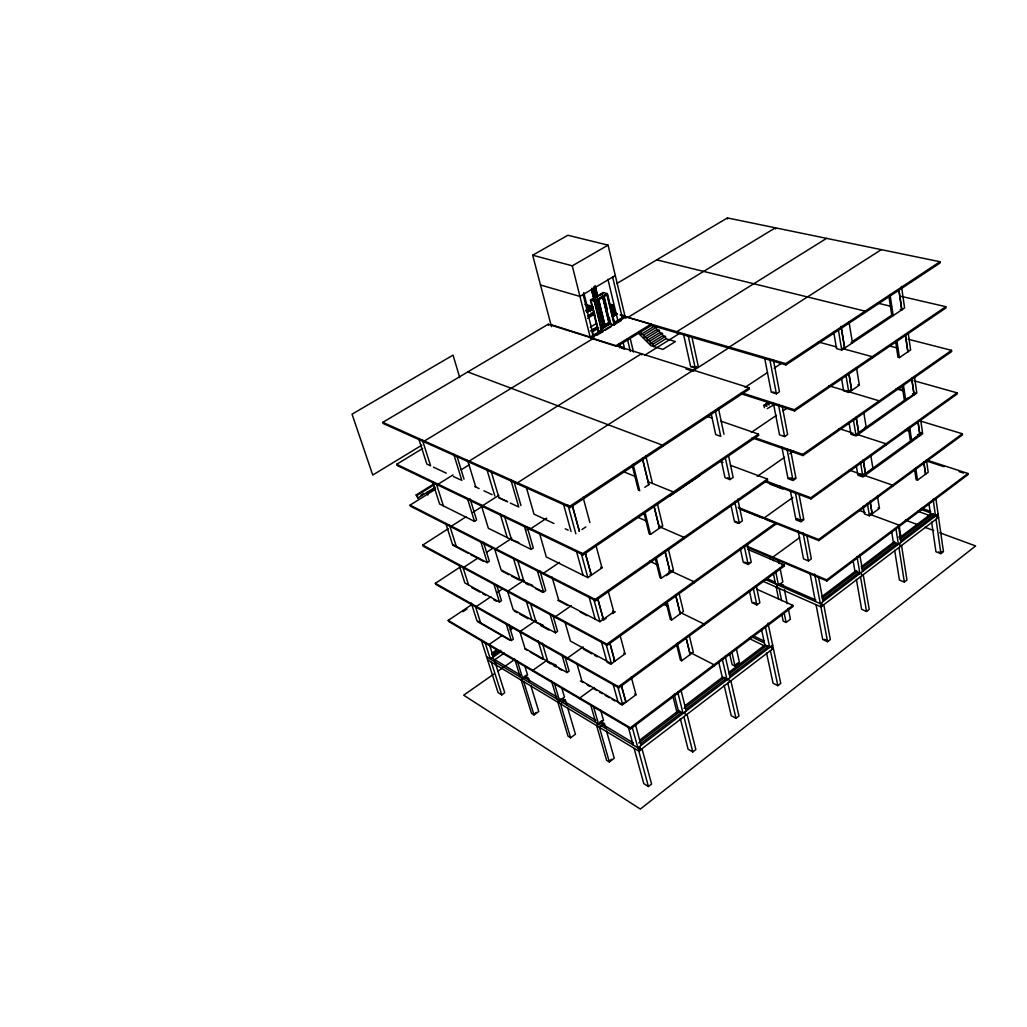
<?xml version="1.0" encoding="UTF-8"?>
<svg xmlns="http://www.w3.org/2000/svg" width="1027" height="1027" viewBox="0 0 1027 1027"><rect width="100%" height="100%" fill="white"/><g stroke="black" fill="none" stroke-linecap="round" stroke-linejoin="round"><path stroke-width="1.5" d="M590.255 308.768L590.718 307.715M591.578 308.37L590.692 307.702A3.954 2.914 -72.7 0 1 591.116 307.073M591.077 308.01L591.167 307.843A3.954 2.914 -72.6 0 1 592.091 306.701A4.506 3.325 -72.6 0 0 590.525 310.642M591.642 307.984L590.589 307.895M591.616 306.56L592.297 306.547M592.566 306.842L592.707 306.714A3.954 2.914 -72.6 0 0 590.949 310.552M634.108 748.349L643.788 783.627L648.409 786.515L651.58 784.05L641.991 748.696M680.336 718.63L688.09 749.222L692.789 751.944L695.857 749.556L687.037 714.304M724.112 685.214L731.224 715.716L735.987 718.297L738.965 715.986L730.865 680.824M766.527 652.825L773.049 683.237L777.863 685.677L780.751 683.43L768.003 623.171M942.029 551.884L940.758 552.873L938.498 552.012M816.041 604.723L822.717 639.462L827.582 641.721L830.342 639.564L823.757 604.762M856.39 579.433L861.64 609.319L866.544 611.45L869.227 609.358L863.232 574.684M894.658 550.292L899.421 580.05L904.363 582.065L906.969 580.037L901.552 545.504M931.643 522.127L935.931 551.769L940.925 553.656L943.454 551.692L935.918 498.75M772.651 645.136L637.87 747.874L632.067 726.615M639.153 751.302L638.255 748.015L639.872 746.783L640.771 750.069L639.153 751.302L487.581 659.86M773.344 648.396L638.768 751.161L648.409 786.515M729.632 653.737L732.123 664.662L735.037 666.125L739.517 662.723L736.346 648.679M596.636 725.627L606.559 760.262L609.345 761.995L614.249 758.273L606.559 731.147M822.627 600.038L858.354 572.899M862.115 570.049L896.789 543.707M900.512 540.87L934.069 515.387M639.744 740.108L678.77 710.453M685.035 705.677L722.649 677.088M728.913 672.338L765.179 644.776M938.113 514.116L820.329 603.658L765.423 579.472M638.704 742.906L680.272 711.287M684.033 708.425L724.176 677.884M729.183 674.071L766.72 645.521M640.399 743.92L681.992 712.25M685.754 709.375L725.922 678.796M729.683 675.933L768.491 646.381M938.562 517.313L820.945 606.906L763.254 581.372M781.894 614.903L783.165 621.091L786.104 622.452L790.392 619.204L788.197 608.343M898.766 537.095L900.73 535.606L899.049 524.887M821.818 596.648L856.261 570.537M861.204 566.788L894.62 541.46M899.588 537.686L930.629 514.155M822.113 598.292L857.827 571.192M861.55 568.367L894.979 543.001M899.934 539.239L933.479 513.795M736.038 664.443L738.066 662.903M609.422 760.968L611.656 759.287M448.221 620.398L630.36 727.732L792.844 605.365L793.062 606.469L630.668 728.849L448.568 621.412L448.221 620.398L471.906 604.492M747.001 546.21L826.684 579.87L967.947 473.486L968.089 474.564L826.902 580.974L747.232 547.275M605.712 728.13L604.428 723.599L599.434 727.321L609.345 761.995M773.305 573.182L775.501 583.85L778.466 585.146L782.831 581.911L780.045 568.188M622.734 703.598L624.39 702.378M577.135 664.379L581.95 681.145L622.657 704.65L636.008 694.727L631.246 677.088M676.408 643.98L680.426 660.091L681.723 660.759L693.289 652.171L689.233 635.418M749.376 590.615L751.982 602.695L756.86 604.942L759.852 602.733L756.296 586.07M599.742 722.238L602.015 720.543M798.095 530.805L803.538 558.881L808.467 560.935L811.33 558.816L806.863 535.362M863.116 506.17L864.413 513.911L869.42 515.785L879.446 508.365L877.417 496.131M914.531 469.044L916.135 479.686L917.522 480.148L928.203 472.24L926.431 459.916M557.841 702.198L567.982 736.154L570.614 737.797L575.441 734.215L567.572 707.616M460.815 566.609L435.371 583.323L435.718 584.363L618.806 687.846L784.384 565.98L784.153 564.837L747.797 549.406M765.988 519.508L818.84 540.613L962.492 434.883L962.35 433.766L921.347 421.314M435.371 583.323L618.485 686.678L784.153 564.837M738.208 507.415L818.622 539.483L962.35 433.766M593.953 687.654L579.831 697.949L580.152 699.04M799.712 537.545L772.856 557.135L773.074 558.213M566.699 704.663L565.389 700.221L560.485 703.79L570.614 737.797M790.392 491.009L795.784 518.815L800.765 520.766L803.666 518.661L798.942 493.897M856.415 466.476L857.712 474.14L862.77 475.912L872.95 468.543L870.87 455.962M908.381 427.591L910.269 440.082L911.668 440.532L922.516 432.675L920.693 420.004M534.156 713.996L536.312 712.43M802.357 519.944L800.906 520.997L797.504 519.662M864.221 475.18L862.834 476.181L859.381 474.975L860.767 473.973M919.858 434.922L921.18 433.959M521.202 680.079L531.537 713.38L534.027 714.933L538.777 711.493L530.869 685.728M803.871 519.726L800.97 521.844L795.989 519.88L797.928 518.481M749.684 562.488L748.169 563.592L744.806 562.128M564.927 621.861L570.447 641.079L611.45 663.712L625.045 653.84L620.141 635.636M666.202 602.759L670.349 619.371L671.658 620.026L683.443 611.476L679.052 593.311M740.249 548.328L743.266 562.334L748.195 564.491L751.238 562.283L747.245 543.553M859.74 473.858L857.892 475.193L862.95 476.964L865.722 474.962L863.193 474.076M448.196 528.738L422.726 545.08L423.085 546.146L607.162 645.315L775.963 524.117L775.719 522.936L739.029 508.288M765.102 481.702L811.048 498.917L957.177 393.983L957.036 392.827L914.056 380.773M519.585 630.694L524.99 648.422L567.084 672.569L569.125 671.093L565.171 657.485M422.726 545.08L606.841 644.122L775.719 522.936M766.347 481.111L810.829 497.748L957.036 392.827M583.066 646.946L567.61 657.96L567.944 659.09M792.908 497.415L764.293 517.813L764.512 518.917M552.09 577.123L558.662 599.999L599.935 621.694L613.812 611.874L608.241 591.244M655.252 558.56L660.002 577.61L661.324 578.227L673.34 569.728L668.243 548.649M731.006 505.528L734.344 520.971L739.312 523.013L742.405 520.83L737.797 499.148M547.173 660.143L532.872 670.272L533.193 671.35M603.504 620.128L606.123 618.267M612.657 613.632L615.276 611.784M666.279 575.659L673.558 570.614M523.988 676.793L526.196 675.227M481.227 640.026L498.056 692.545L501.767 694.868L504.745 692.75L494.334 660.002M907.47 398.168L857.417 433.497L858.816 433.946L914.017 394.959L912.605 394.548M781.906 447.156L787.837 477.786L792.87 479.635L795.822 477.542L790.559 449.916M863.797 412.623L866.313 427.784L855.992 435.204L850.844 433.433L848.982 422.392M902.219 386.036L904.261 399.58L905.673 400.004L916.7 392.211L914.454 376.55M795.989 478.428L793.037 480.508L788.004 478.659M858.919 433.972L856.094 435.974L850.985 434.305L852.872 432.983M914.12 394.984L916.829 393.084M507.595 591.372L513.153 609.614L555.479 632.825L557.571 631.361L552.873 615.224M410.081 505.117L595.211 599.421L767.413 479.044L767.657 480.264L595.557 600.667L410.453 506.221L410.081 505.117L435.589 489.16M754.832 437.682L802.729 454.358L951.515 350.348L951.67 351.529L802.96 455.564L752.072 437.823M493.846 674.071L463.69 695.189L640.322 809.071L975.65 545.953L939.744 532.756M497.787 671.311L513.513 660.297M493.897 660.297L504.257 653.095M471.252 603.029L476.887 620.642L511.356 640.54L513.346 639.153L508.84 624.506M491.676 654.841L498.159 650.348M493.037 655.65L500.817 650.258M500.714 651.863L490.328 659.064L485.193 642.966M571.359 605.609L555.607 616.559L555.941 617.728M757.271 476.323L784.577 457.336M789.776 453.716L793.678 451.007M536.017 620.475L520.381 631.297L520.715 632.401M491.792 653.236L496.965 649.642M502.293 635.405L489.109 644.481L489.443 645.534M510.201 629.949L512.832 628.139M659.475 527.339L661.144 526.196M539.47 533.154L546.3 556.942L587.855 577.623L602.015 567.854L596.263 546.544M643.878 512.64L649.167 533.822L650.502 534.412L662.749 525.965L657.485 504.206M721.339 460.751L724.985 477.658L730.004 479.583L733.162 477.401L728.567 455.834M848.713 391.672L850.151 390.684M773.331 402.866L779.519 434.845L784.602 436.578L787.619 434.498L782.086 405.511M841.549 378.347L843.655 390.863L848.828 392.417L859.368 385.164L856.518 367.987M895.647 341.747L897.983 357.242L899.408 357.627L910.615 349.925L908.163 332.838M494.744 549.24L501.035 569.869L543.591 592.091L545.722 590.628L540.009 570.973M396.666 464.294L582.758 553.592L758.452 434.1L758.709 435.358L583.105 554.875L397.038 465.436L396.666 464.294L422.649 448.465M741.43 392.712L794.32 409.709L945.803 306.688L945.957 307.907L794.564 410.954L741.674 393.932M669.758 496.157L700.067 475.514M459.03 564.811L464.82 582.925L499.456 602.053L501.484 600.667L496.837 585.595M559.433 562.411L543.617 573.143L543.963 574.337M751.315 432.393L776.463 415.344M783.075 410.864L787.041 408.181M490.932 596.7L476.412 606.482L476.746 607.56M497.543 592.258L502.819 588.689M522.704 581.128L508.095 591L508.442 592.13M581.911 529.56L585.852 526.915M644.802 487.324L648.73 484.693M463.023 611.694L466.964 609.037M852.436 341.477L892.283 314.814M764.589 357.704L771.264 392.211L776.399 393.829L779.467 391.775L773.472 360.336M833.654 331.554L836.53 348.628L841.755 350.066L904.594 307.984L901.501 286.417M764.383 407.68L763.921 405.357L767.67 402.841M763.921 405.357L766.784 406.294L766.335 403.97L768.838 402.289M481.393 505.489L488.351 528.276L531.139 549.406L533.308 547.956L527.313 527.339M526.774 529.804L529.406 528.058M546.698 518.173L530.805 528.661L531.164 529.906M745.024 387.384L767.528 372.531M774.153 368.167L782.099 362.929M382.801 422.341L569.805 506.26L749.145 387.782L749.402 389.079L570.165 507.582L383.199 423.509L382.801 422.341L548.2 324.237L749.145 387.782M620.321 315.161L785.719 363.622L939.962 261.731L940.116 262.976L785.963 364.906L649.577 324.84M445.795 523.436L452.483 544.349L487.26 562.629L489.34 561.255L483.486 542.269M478.466 557.661L463.922 567.238L464.268 568.342M486.413 552.436L493.024 548.097M511.805 538.264L495.823 548.79L496.169 549.958M432.483 481.804L439.595 504.013L474.513 521.395L476.631 520.034L470.122 498.955M696.768 366.472L695.266 367.435L692.134 366.446M683.507 334.096L690.658 366.69L695.253 368.141L698.244 366.228L691.839 336.663M881.294 249.638L729.26 347.075L729.517 348.333M498.788 495.309L482.741 505.592L483.101 506.799M693.135 370.708L729.594 347.344M466.245 516.671L451.431 526.171L451.79 527.313M472.985 512.345L482.42 506.298M433.51 484.141L416.14 494.963L417.039 495.412L434.408 484.577M453.023 474.91L438.144 484.205L438.516 485.373M461.123 469.852L469.236 464.782M644.648 355.239L679.823 333.274M421.006 495.104L423.676 493.435M416.14 494.963L417.899 498.044L435.255 487.209M434.511 488.672L427.874 492.819L426.975 492.369L427.823 495.014M640.694 332.016L641.22 334.288L643.736 335.046L644.263 337.318L646.792 338.101L647.318 340.373L649.847 341.144L650.373 343.416L662.864 335.649L665.419 336.42L665.932 338.692L675.407 341.555L662.877 349.398L650.9 345.688L638.755 333.57M650.373 343.416L652.915 344.199L665.419 336.42M826.568 238.367L676.793 331.708L677.063 332.915M665.932 338.692L653.442 346.484L652.915 344.199M647.318 340.373L659.809 332.62L662.351 333.39L662.864 335.649M649.847 341.144L662.351 333.39M621.759 348.397L623.299 347.447L621.399 346.856L619.872 347.794M621.951 348.538L623.248 347.742L623.569 349.09M643.736 335.046L656.24 327.331L656.754 329.603L659.295 330.36L659.809 332.62M644.263 337.318L656.754 329.603M646.792 338.101L659.295 330.36M650.964 324.185L615.443 346.022L590.795 338.178L625.995 316.829L650.964 324.185L651.234 325.379M617.099 346.381L651.94 325.084M641.22 334.288L653.711 326.586L656.24 327.331M421.879 445.153L372.737 475.039L352.043 414.176L453.035 355.124L459.775 377.679M601.861 328.512L608.831 324.288M614.903 324.673L607.419 293.683L603.208 292.502L590.435 300.089L598.112 331.053L598.767 330.655M601.129 329.308L610.718 323.415L609.216 317.227M601.411 330.27L590.217 337.049L550.986 324.596M614.043 322.606L624.955 315.982L620.372 314.634M591.95 338.255L594.428 336.753M596.918 335.238L601.886 332.222L594.235 301.181L607.021 293.581M605.057 330.296L611.347 326.483M615.879 323.736L621.335 320.424M593.208 338.474L424.421 441.007L424.793 442.213M627.921 317.394L775.385 227.814L775.59 228.957M613.735 313.774L614.788 313.209L614.557 312.221L613.812 313.8L613.504 312.799L614.557 312.221M615.122 314.583L614.069 315.161L613.825 314.172L614.891 313.607L615.122 314.583L613.401 315.803L610.962 305.738L612.528 304.801L615.481 315.019L613.068 304.955L611.155 304.416L609.602 305.34L611.501 305.892L613.068 304.955M612.028 315.392L613.928 315.957L615.481 315.019M590.384 330.912L597.072 326.868M592.99 329.975L596.764 327.69M598.78 327.998L592.091 332.042L592.849 335.072M601.283 327.125L603.529 326.124L597.046 300.475M602.682 295.571L609.268 322.645L604.582 325.135L598.305 299.55M601.488 327.189L603.337 326.06M598.497 299.614L604.775 325.2L609.075 322.594L602.849 297.021M601.681 327.241L603.529 326.124M604.775 325.2L609.268 322.645M613.555 308.087L612.503 308.652L612.259 307.664L613.312 307.099L613.478 308.061M612.593 309.05L613.645 308.472L613.889 309.461L612.837 310.038L612.593 309.05L612.939 309.974M612.721 310.937L614.274 310M590.307 327.177L596.623 323.377M588.599 316.38L593.927 313.184M587.534 318.306L594.209 314.313M611.707 306.046L613.016 305.263M613.286 307.176L612.606 308.588M587.328 311.438L592.669 308.241M586.751 312.465L593.426 308.472M587.662 316.098L594.338 312.105M590.435 300.089L594.62 301.296L607.419 293.683M586.122 309.884L591.449 306.701L585.326 304.916M585.544 310.899L589.549 308.511M616.752 283.58L727.411 217.929L939.962 261.731M591.013 300.397L595.583 297.689M598.086 296.2L602.631 293.504M591.308 300.487L593.85 298.973M600.204 295.198L602.746 293.696M615.289 275.57L579.947 296.418L540.497 284.993M551.46 326.637L532.666 255.209L572.27 265.826L608.061 245.145L625.417 317.934M767.246 408.618L773.832 404.856M532.666 255.209L567.867 235.26L608.061 245.145M901.513 296.431L945.803 306.688M900.255 309.486L901.809 309.859L898.907 289.819M877.841 303.158L891.475 306.444M656.728 259.857L865.132 311.155L865.325 312.426M908.086 339.205L951.515 350.348M888.65 345.752L897.649 348.14M851.049 342.505L852.474 342.89L848.97 321.708M843.141 347.691L844.669 348.114L841.062 326.316M818.288 341.952L836.8 346.998M842.962 348.692L872.282 356.69L872.475 357.922M912.579 393.713L914.004 394.124L911.732 378.45M897.47 388.36L903.644 390.144M896.122 388.784L903.799 391.005M857.956 384.753L859.368 385.164M614.236 313.376L617.278 314.275M585.185 304.274L591.308 306.085M614.249 312.837L617.304 313.736M613.825 314.172L614.172 315.096M587.136 306.495L590.178 307.394M587.187 306.637L590.243 307.535M591.27 309.088L590.602 309.268A3.954 2.914 -72.6 0 0 590.474 310.411M850.292 390.016L851.691 390.44L848.841 373.199M828.879 385.793L879.266 400.851L879.459 402.058M845.195 390.619L847.545 391.326M609.961 323.608L603.76 296.623M604.235 327.074L597.958 300.064M598.112 331.053L600.628 331.837M918.459 434.164L919.858 434.601L918.022 421.93L919.858 434.601M920.102 432.932L922.67 433.728L865.62 474.923L864.233 474.448L918.51 435.191L919.91 435.615L917.445 434.845M906.546 429.44L909.601 430.39M905.223 430.018L909.781 431.443M772.843 391.955L776.348 393.059M685.959 368.963L693.572 371.376L693.302 370.118L517.505 482.793L517.878 484.076M864.914 427.348L866.313 427.784M771.649 403.508L768.761 402.571L769.21 404.908L766.335 403.97M839.162 428.618L851.242 432.534M855.773 434.01L886.006 443.805L886.185 444.961M927.381 460.263L967.947 473.486M927.535 461.328L944.057 466.72M959.077 471.624L963.583 473.1M707.603 416.564L712.096 418.117M721.07 421.211L758.452 434.1M849.111 470.058L858.084 473.177M862.577 474.744L892.502 485.142L892.681 486.272M859.201 473.922L861.499 474.718M719.503 435.974L715.703 434.614L711.082 413.201M921.694 508.249L930.655 511.446M920.41 509.225L930.86 512.961M931.938 514.065L935.379 515.297M917.907 511.318L929.833 515.605M878.072 507.864L879.446 508.365M790.52 477.979L792.805 478.813M905.339 520.098L917.304 524.502M924.788 527.249L933.761 530.548M789.545 478.428L792.972 479.699M870.793 513.256L872.154 513.757L870.1 501.343L872.154 513.757M859.278 510.38L865.196 512.576M869.651 514.219L899.267 525.208L899.447 526.299M720.004 461.393L722.969 462.484M730.377 465.244L767.413 479.044M769.929 484.141L783.023 489.083M467.786 371.928L662.351 445.127L662.659 446.437M518.789 542.487L511.523 539.753L504.36 515.734M727.719 477.85L729.992 478.723M739.889 509.084L763.074 518.34M532.743 585.416L524.091 581.937L517.788 560.806M623.941 471.881L635.572 476.605M648.653 481.92L673.365 491.959L673.673 493.23M734.536 521.857L738.259 523.398M781.47 564.747L784.384 565.98M543.244 625.276L536.081 622.221L530.651 603.966M637.831 517.313L646.484 521.074M659.462 526.71L683.982 537.365L684.277 538.597M780.507 583.785L783.473 585.082M766.81 578.458L775.346 582.206M779.634 584.093L815.926 600.038M756.809 589.216L792.844 605.365M556.326 665.355L547.789 661.529L542.307 643.107M753.497 602.502L756.835 604.03M824.18 639.282L827.492 640.822M649.526 561.178L658.102 565.145M669.553 570.434L693.854 581.68L694.136 582.861M668.757 571.41L670.079 572.026L664.957 550.947L670.079 572.026M510.316 503.076L518.763 506.991L510.778 479.635M498.994 497.723L507.646 501.767L499.032 497.864L491.022 470.957M540.78 517.313L534.001 514.142L526.517 488.056M541.126 517.48L553.938 523.488M565.261 528.802L568.175 530.163M433.458 467.144L446.309 473.177M453.433 476.515L460.558 479.866M474.821 486.554L479.108 488.557M483.91 490.816L492.074 494.642M753.959 636.137L764.024 640.976M751.058 636.535L763.998 642.786M600.705 567.225L602.015 567.854M748.901 638.37L764.691 646.034M664.097 604.531L668.359 606.61M681.119 612.849L703.816 623.928L704.086 625.084M590.037 574.568L591.347 575.21L585.159 552.526M612.503 611.206L613.812 611.874M690.08 652.466L713.996 664.739L714.266 665.855M723.804 677.191L727.077 678.886M602.053 618.601L603.35 619.268L597.573 598.061L603.35 619.268M521.357 579.523L524.245 581.038M452.753 545.17L467.85 553.117M470.674 554.606L483.396 561.307M501.767 570.973L508.827 574.684M511.651 576.173L518.725 579.896M525.696 583.4L528.481 584.876M535.465 588.548L542.436 592.207M557.777 600.282L567.546 605.429M580.101 612.028L587.072 615.699M623.761 653.146L625.045 653.84M613.517 660.579L614.801 661.272L609.82 643.005L614.801 661.272M540.51 625.443L548.829 630.039M583.477 649.18L591.796 653.775M594.569 655.316L597.342 656.844M607.047 662.21L610.564 664.148M471.663 587.534L479.93 592.104M482.677 593.619L485.424 595.147M493.692 599.704L496.439 601.231M514.322 611.116L517.082 612.644M519.829 614.159L528.083 618.729M634.725 694.008L636.008 694.727M477.594 621.617L509.79 640.206M524.797 648.884L527.531 650.463M530.266 652.042L542.564 659.154M548.02 662.299L550.716 663.866M553.412 665.419L556.108 666.972M558.816 668.538L561.512 670.092M580.396 681.017L583.105 682.57M587.187 684.932L589.96 686.537M592.72 688.129L596.88 690.529M599.652 692.134L602.425 693.738M605.198 695.33L609.345 697.731M612.118 699.336L614.891 700.94M619.05 703.341L621.823 704.946M526.042 676.652L528.546 678.154L529.47 681.183M562.745 698.642L565.389 700.221M601.617 721.917L604.428 723.599M525.901 677.576L527.146 678.321M562.629 699.605L563.951 700.401M601.527 722.931L602.926 723.778M492.203 658.127L520.253 674.97M524.284 677.396L556.942 696.999M559.664 698.63L595.904 720.389M599.909 722.79L633.21 742.778M490.444 657.447L491.638 658.166M486.605 656.818L638.255 748.015M417.039 495.412L417.899 498.044M491.304 662.107L501.767 694.868M419.003 439.633L426.808 464.024L430.621 465.809L422.341 439.838M489.648 645.251L493.371 656.959M436.295 483.627L443.394 505.913M449.595 525.375L456.27 546.338M462.805 566.853L468.594 585.018M475.475 606.623L480.636 622.811M521.382 677.666L522.345 680.773M514.707 659.116L520.253 676.986M456.784 455.693L464.011 479.121M453.703 454.114L461.855 480.469M467.529 498.801L474.513 521.395M480.931 542.179L487.26 562.629M493.859 583.952L499.456 602.053M506.375 624.429L511.356 640.54M517.21 660.592L522.743 678.488L527.583 675.06L524.836 666.112M523.706 681.594L534.027 714.933M469.57 462.343L469.185 461.11L641.464 353.737L641.747 354.944M467.644 460.391L475.758 486.991M551.448 680.811L556.891 699.04M486.772 469.134L494.796 495.925M500.136 513.77L507.287 537.712M513.577 558.714L519.88 579.78M526.004 600.256L531.909 619.961M538.135 640.809L543.642 659.18M554.554 683.892L559.535 700.632L564.465 697.063L561.756 687.936M558.097 699.772L559.047 702.93M524.258 525.824L531.139 549.406M537.416 570.922L543.591 592.091M549.92 613.761L555.479 632.825M561.782 654.417L567.084 672.569M514.347 482.767L520.971 505.554M590.602 704.561L595.711 722.405M593.413 706.229L598.523 724.099L603.517 720.376L600.564 709.965M596.995 723.175L597.919 726.397M563.566 504.398L571.025 531.498M576.429 551.114L583.079 575.248M588.946 596.52L595.198 619.204M601.296 641.374L606.739 661.118M612.939 683.61L617.997 701.954M591.616 289.832L594.12 299.011M591.436 289.858L593.953 299.05M585.108 552.5L591.347 575.21M569.805 506.26L570.165 507.582M582.758 553.592L583.105 554.875M630.36 727.732L630.668 728.849M595.211 599.421L595.557 600.667M606.841 644.122L607.162 645.315M618.485 686.678L618.806 687.846M567.97 505.066L575.839 533.758M581.218 553.412L587.855 577.623M593.696 598.959L599.935 621.694M606.02 643.916L611.45 663.712M617.625 686.254L622.657 704.65M628.229 726.885L633.21 745.063M639.372 746.732L639.962 748.927M591.963 289.794L594.453 298.985M591.796 289.819L594.274 299.024M583.079 497.338L589.883 522.563M635.341 724.151L641.105 745.409M591.911 288.215L594.774 298.973M592.143 289.781L594.607 298.998M548.2 324.237L548.495 325.379M672.788 695.87L677.063 712.699M674.148 694.149L678.346 710.761L683.083 713.406L677.756 692.211M684.765 712.135L685.587 715.408M572.27 265.826L590.499 338.422M683.905 716.692L692.789 751.944M633.12 464.281L639.731 490.842M644.84 511.703L650.502 534.412M656.214 557.7L661.324 578.227M667.139 601.899L671.658 620.026M677.345 643.184L681.723 660.759M632.131 465.218L638.383 490.29M583.76 292.541L588.009 309.602M583.015 294.107L593.49 336.06M680.914 689.836L686.216 711.031M593.914 311.04L595.031 315.571M591.385 301.912L594.004 312.465M594.749 315.482L598.112 329.051M642.376 458.376L648.833 484.731L642.427 458.401M675.779 595.609L680.246 613.787L675.83 595.621M598.702 299.666L604.967 325.251M595.095 285.455L597.753 296.328M595.326 287.085L597.611 296.418M594.556 286.88L597.226 297.753M597.496 298.69L604.505 327.266M594.363 286.828L597.034 297.702M597.573 299.961L602.284 319.628M594.132 288.073L596.045 295.84M593.722 287.367L596.276 297.483M596.854 300.423L603.144 326.008M593.529 287.316L595.827 296.636M602.939 331.939L595.48 301.707L606.944 294.877L614.249 325.071L610.077 323.8L603.375 296.508M594.62 301.296L602.271 332.35M602.656 296.97L608.883 322.529M619.589 344.084L620.321 347.087M607.393 295.121L614.518 324.558M618.806 343.904L619.551 346.985M645.855 456.142L652.222 482.459M603.966 295.596L607.342 309.499M607.92 279.267L617.625 319.667M623.222 342.967L624.724 349.18M611.501 305.892L613.928 315.957M612.541 276.789L622.195 317.227M627.381 339L630.36 351.439M625.995 316.829L626.265 317.998M630.129 337.999L633.466 352.043M718.772 662.312L722.289 677.371L727.09 679.861L722.199 658.743M728.708 678.629L729.465 681.902M727.848 683.135L735.987 718.297M725.255 656.433L730.12 677.563M731.84 652.068L735.037 666.125M688.129 335.457L695.253 368.141M715.177 410.338L720.761 436.424M725.383 458.003L730.004 479.583M734.664 501.33L739.312 523.013M744.177 545.761L748.195 564.491M753.292 588.278L756.86 604.942M761.495 629.371L764.858 645.02L769.711 647.369L765.372 626.971M771.983 649.436L771.29 646.176L771.88 649.513M770.417 650.63L777.863 685.677M718.425 408.194L723.971 434.267M768.196 645.649L768.658 647.819M772.843 557.687L773.459 560.729M775.655 571.41L778.466 585.146M779.108 588.317L781.65 600.731M784.192 613.145L786.104 622.452M776.797 584.479L777.439 587.649M769.852 556.416L770.481 559.471M776.155 587.008L778.697 599.409M778.505 560.562L779.121 563.605M784.423 589.729L787.247 603.696M727.411 217.929L727.629 219.046M779.775 485.822L780.212 488.018M769.749 359.232L776.399 393.829M778.44 404.522L784.602 436.578M786.964 448.915L792.87 479.635M795.412 492.896L800.765 520.766M803.063 532.782L808.467 560.935M810.046 573.528L815.412 601.501M818.416 576.609L823.14 601.527M821.741 602.592L822.255 605.904M814.693 574.067L827.582 641.721M826.684 579.87L826.902 580.974M785.719 363.622L785.963 364.906M794.32 409.709L794.564 410.954M802.729 454.358L802.96 455.564M810.829 497.748L811.048 498.917M818.622 539.483L818.84 540.613M853.09 560.665L854.99 571.5L859.946 573.541L856.98 556.48M860.51 576.763L866.544 611.45M859.727 554.413L862.68 571.461M861.217 572.578L861.769 575.8M841.267 327.87L844.669 348.114M848.79 373.186L851.691 390.44M856.107 417.283L858.777 433.099L856.159 417.296M863.219 460.07L865.543 473.896L863.245 460.083M838.366 329.821L841.755 350.066M845.94 375.163L848.828 392.417M853.309 419.286L855.953 435.101M860.459 462.086L862.77 475.912M867.353 503.358L869.42 515.785M891.667 531.601L893.387 542.384L898.394 544.31L895.955 528.866M898.907 547.519L904.363 582.065M896.378 543.129L896.725 545.273M898.612 526.864L901.038 542.295M899.626 543.373L900.127 546.582M890.037 294.595L893.195 315.623L891.757 315.276L888.804 295.75M896.841 340.566L899.408 357.627M903.401 384.932L905.673 400.004M909.55 426.462L911.668 440.532M915.699 467.991L917.522 480.148M898.856 289.807L901.809 309.859M911.694 378.437L914.004 394.124M928.934 503.525L930.501 514.257L935.533 516.067L933.119 499.161M935.995 519.264L940.925 553.656M933.633 514.848L933.928 516.979M936.919 515.015L937.369 518.211M936.829 515.092L937.279 518.288M590.384 310.77A4.93 3.633 -72.6 0 1 592.078 306.444M591.295 313.235A4.506 3.325 -72.6 0 1 591.09 312.94M590.05 310.501A4.506 3.325 -72.6 0 1 592.194 306.02M591.295 309.474A3.915 2.888 -72.6 0 1 593.028 306.701M590.191 310.719A4.93 3.633 -72.6 0 1 592.207 306.085M589.074 310.834A4.93 3.633 -72.7 0 1 592.117 305.045M590.011 310.642A3.954 2.914 -72.7 0 1 590.011 309.897M589.588 310.783A4.506 3.325 -72.7 0 1 592.04 305.661M589.845 310.578A3.915 2.888 -72.7 0 1 590.949 307.047M591.436 306.534A3.915 2.888 -72.7 0 1 591.976 306.123M589.267 310.899A4.93 3.633 -72.7 0 1 591.95 305.289M612.888 307.612L612.721 308.28L612.888 307.612M613.517 308.857L613.35 309.525L613.517 308.857M614.12 312.734L613.953 313.402L614.12 312.734M614.749 313.992L614.582 314.647L614.749 313.992M613.145 311.027C613.17 314.185 615.468 309.23 613.145 311.027M613.312 306.637L612.002 307.42L613.35 306.649M579.395 531.357L572.347 505.682L579.395 531.357M625.957 702.198L621.322 685.33L625.957 702.198M659.437 528.25L654.083 506.465L659.437 528.25M690.157 654.507L686.036 637.716L690.157 654.507M907.881 351.812L905.365 334.699L907.881 351.812M925.584 474.179L923.761 461.842L925.584 474.179"/></g></svg>
